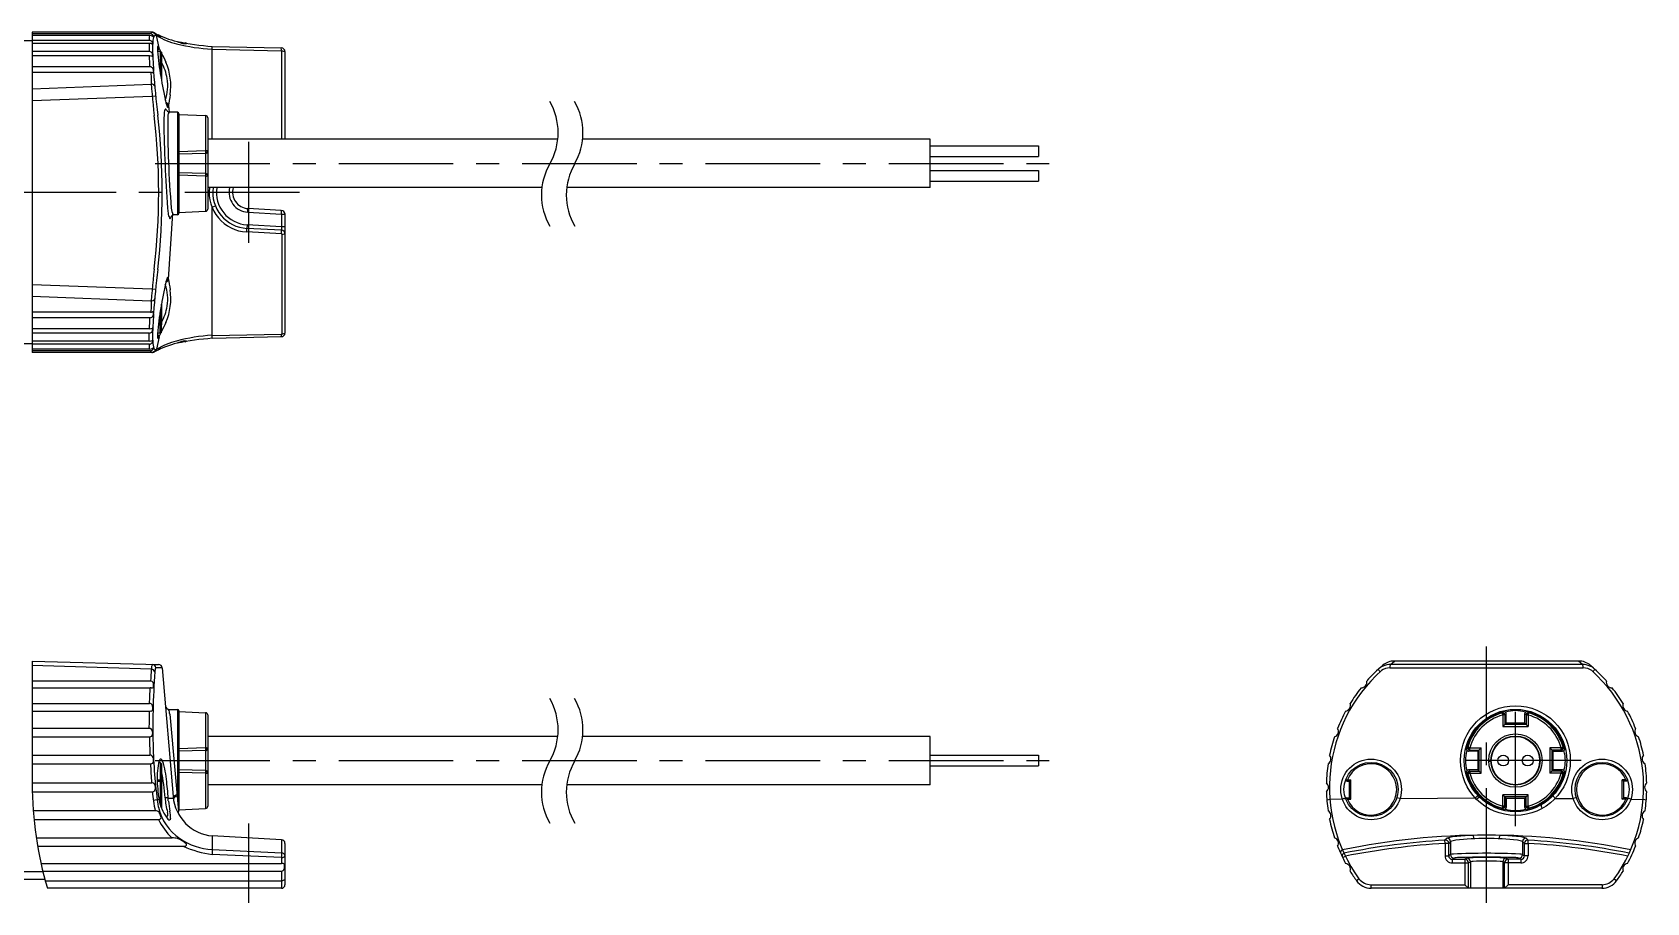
# Model space of a CAD drawing. Extents: x 0 to 606, y -8 to 139.
# Drawn here: x 382.6 to 606.2, y 18 to 138.6 of the extents above; entities that cross this region are included whole.
import ezdxf

# ---------------------------------------------------------------- set-up
doc = ezdxf.new("R2010")
doc.units = 0
doc.header["$LTSCALE"] = 0.5
doc.linetypes.add('CENTER', pattern=[50.8, 31.75, -6.35, 6.35, -6.35])
for name, color, linetype in [('MSM_CENTER', 1, 'CENTER'), ('MSM_CONTINUOUS', 7, 'CONTINUOUS'), ('MSM_NARROW', 5, 'CONTINUOUS')]:
    doc.layers.add(name, color=color, linetype=linetype)

msp = doc.modelspace()

# ---------------------------------------------------------------- linework, layer by layer
at = {"layer": 'MSM_CENTER'}
for p, q in [((412.59, 109.45), (412.59, 123.45)), ((399.63, 120.45), (523.97, 120.45)), ((419.59, 116.45), (85.59, 116.45)), ((584.02, 18), (584.02, 53.5)), ((588.02, 28.6), (588.02, 46.8)), ((399.63, 37.7), (523.97, 37.7)), ((597.12, 37.7), (578.92, 37.7)), ((412.59, 18), (412.59, 28.98))]:
    msp.add_line(p, q, dxfattribs=at)
at = {"layer": 'MSM_CONTINUOUS'}
for p, q in [((382.59, 138.64), (382.59, 94.27)), ((399.23, 138.64), (382.59, 138.64)), ((399.13, 138.64), (399.23, 138.64)), ((382.59, 137.45), (122.59, 137.45)), ((398.95, 138.41), (382.59, 138.41)), ((398.89, 138.19), (382.59, 138.19)), ((398.82, 137.51), (382.59, 137.51)), ((398.8, 137.09), (382.59, 137.09)), ((400.15, 136.47), (399.8, 138.17)), ((407.5, 136.68), (417.11, 136.46)), ((407.5, 123.8), (407.5, 136.68)), ((398.82, 135.97), (382.59, 135.97)), ((398.84, 135.35), (382.59, 135.35)), ((400.29, 135.97), (399.96, 135.97)), ((400.49, 135.87), (400.29, 135.97)), ((400.29, 135.97), (400.29, 133.09)), ((400.49, 135.87), (400.49, 131.95)), ((400.49, 132.18), (400.49, 134.83)), ((407.5, 136.28), (417.09, 136.07)), ((417.14, 123.85), (417.14, 136.02)), ((417.59, 135.96), (417.59, 123.85)), ((398.94, 133.84), (382.59, 133.84)), ((398.97, 133.05), (382.59, 133.05)), ((382.59, 130.81), (399.05, 131.44)), ((382.59, 129.19), (399.2, 129.77)), ((399.2, 129.77), (399.68, 129.82)), ((401.45, 128.5), (401.54, 127.55)), ((402.69, 127.55), (401.54, 127.55)), ((402.69, 127.55), (402.69, 113.35)), ((402.89, 127.35), (402.89, 113.55)), ((402.89, 127.26), (406.6, 127.08)), ((406.6, 127.08), (406.6, 113.83)), ((406.89, 126.77), (406.89, 114.11)), ((455.38, 123.8), (406.89, 123.8)), ((506.97, 123.8), (458.82, 123.8)), ((506.97, 117.1), (506.97, 123.8)), ((406.6, 122.22), (402.89, 122.08)), ((406.6, 121.84), (402.89, 121.75)), ((406.81, 121.93), (406.6, 122.14)), ((506.97, 122.9), (521.97, 122.9)), ((506.97, 121.4), (521.97, 121.4)), ((521.97, 122.9), (521.97, 121.4)), ((406.6, 119.07), (402.89, 119.15)), ((406.6, 118.69), (402.89, 118.83)), ((406.81, 118.97), (406.6, 118.77)), ((506.97, 119.5), (521.97, 119.5)), ((521.97, 119.5), (521.97, 118)), ((453.17, 117.1), (406.89, 117.1)), ((506.97, 117.1), (456.62, 117.1)), ((506.97, 118), (521.97, 118)), ((407.5, 114.38), (407.96, 114.59)), ((407.5, 96.23), (407.5, 114.38)), ((417.08, 113.94), (412.47, 114.21)), ((401.45, 104.41), (402.06, 113.5)), ((402.69, 113.35), (402.13, 113.35)), ((402.89, 113.65), (406.6, 113.83)), ((412.34, 111.96), (412.31, 111.46)), ((417.09, 111.69), (412.34, 111.96)), ((412.44, 113.71), (417.1, 113.44)), ((417.1, 113.44), (417.09, 111.69)), ((417.1, 113.44), (417.59, 113.44)), ((417.59, 113.44), (417.59, 96.95)), ((417.09, 110.72), (412.29, 110.96)), ((417.13, 111.19), (412.31, 111.46)), ((417.59, 111.69), (417.09, 111.69)), ((417.09, 111.69), (417.1, 111.19)), ((417.14, 110.67), (417.14, 96.85)), ((382.59, 103.68), (399.14, 103.1)), ((399.14, 103.1), (399.67, 103.04)), ((382.59, 102.06), (398.98, 101.43)), ((400.49, 97.03), (400.49, 100.96)), ((400.49, 100.73), (400.49, 98.08)), ((398.97, 99.86), (382.59, 99.86)), ((398.94, 99.06), (382.59, 99.06)), ((400.29, 96.94), (400.29, 99.82)), ((398.84, 97.55), (382.59, 97.55)), ((398.82, 96.94), (382.59, 96.94)), ((400.15, 96.44), (399.8, 94.7)), ((400.29, 96.94), (399.96, 96.94)), ((400.49, 97.03), (400.29, 96.94)), ((407.5, 96.63), (417.09, 96.79)), ((407.5, 96.23), (417.11, 96.45)), ((382.59, 95.45), (122.59, 95.45)), ((398.8, 95.82), (382.59, 95.82)), ((398.82, 95.4), (382.59, 95.4)), ((398.89, 94.72), (382.59, 94.72)), ((398.95, 94.5), (382.59, 94.5)), ((399.23, 94.27), (382.59, 94.27)), ((399.13, 94.27), (399.23, 94.27)), ((382.59, 51.5), (382.59, 34.5)), ((382.59, 51.5), (400.09, 51.01)), ((570.71, 51.02), (571.26, 51.5)), ((596.77, 51.5), (571.26, 51.5)), ((597.32, 51.02), (596.77, 51.5)), ((399.07, 50.35), (382.59, 50.9)), ((399.23, 51), (400.09, 51.01)), ((400.58, 50.54), (399.71, 50.54)), ((400.58, 50.55), (402.1, 32.72)), ((570.62, 50.54), (597.42, 50.54)), ((596.77, 51), (571.26, 51)), ((382.59, 48.73), (398.97, 48.73)), ((382.59, 47.78), (398.92, 47.78)), ((399.07, 47.79), (398.92, 47.78)), ((382.59, 45.63), (398.84, 45.63)), ((401.49, 44.8), (402.69, 44.8)), ((402.69, 44.8), (402.69, 32.5)), ((382.59, 44.56), (398.82, 44.56)), ((401.63, 44.12), (402.86, 30.69)), ((402.89, 44.6), (402.89, 30.8)), ((402.89, 44.51), (406.6, 44.33)), ((406.6, 44.33), (406.6, 31.07)), ((406.89, 44.02), (406.89, 31.36)), ((586.18, 44.31), (586.35, 44.5)), ((586.26, 44.02), (586.18, 44.31)), ((586.26, 44.02), (586.44, 44.26)), ((586.26, 44.02), (586.26, 42.44)), ((586.56, 44.02), (586.26, 44.02)), ((586.72, 42.9), (586.26, 42.44)), ((586.72, 44.21), (586.56, 44.02)), ((586.56, 44.02), (586.56, 42.74)), ((586.56, 42.74), (589.48, 42.74)), ((586.72, 42.9), (586.72, 44.21)), ((589.32, 42.9), (586.72, 42.9)), ((589.32, 42.9), (589.32, 44.21)), ((589.32, 44.21), (589.48, 44.02)), ((589.32, 42.9), (589.78, 42.44)), ((589.48, 44.02), (589.48, 42.74)), ((589.48, 44.02), (589.78, 44.02)), ((589.78, 44.02), (589.6, 44.26)), ((589.86, 44.31), (589.69, 44.5)), ((589.78, 44.02), (589.86, 44.31)), ((589.78, 44.02), (589.78, 42.44)), ((382.59, 42.17), (398.8, 42.17)), ((382.59, 41.01), (398.82, 41.01)), ((455.38, 41.05), (406.89, 41.05)), ((506.97, 41.05), (458.82, 41.05)), ((506.97, 34.35), (506.97, 41.05)), ((586.26, 42.44), (589.78, 42.44)), ((382.59, 38.46), (398.89, 38.46)), ((406.6, 39.46), (402.89, 39.33)), ((406.6, 39.09), (402.89, 39)), ((406.81, 39.18), (406.6, 39.38)), ((506.97, 38.45), (521.97, 38.45)), ((521.97, 38.45), (521.97, 36.95)), ((581.41, 39.54), (581.22, 39.37)), ((581.7, 39.46), (581.41, 39.54)), ((581.7, 39.46), (581.46, 39.28)), ((581.51, 39), (581.7, 39.16)), ((582.82, 39), (581.51, 39)), ((582.82, 39), (581.51, 39)), ((581.7, 39.46), (583.28, 39.46)), ((581.7, 39.16), (581.7, 39.46)), ((581.7, 39.16), (582.98, 39.16)), ((582.82, 39), (583.28, 39.46)), ((582.82, 39), (582.82, 36.4)), ((582.82, 39), (582.82, 36.4)), ((582.98, 36.24), (582.98, 39.16)), ((583.28, 35.94), (583.28, 39.46)), ((594.34, 39.46), (592.76, 39.46)), ((593.22, 39), (592.76, 39.46)), ((592.76, 39.46), (592.76, 35.94)), ((594.34, 39.16), (593.06, 39.16)), ((593.06, 39.16), (593.06, 36.24)), ((593.22, 36.4), (593.22, 39)), ((594.52, 39), (593.22, 39)), ((593.22, 36.4), (593.22, 39)), ((593.22, 39), (594.52, 39)), ((594.34, 39.46), (594.63, 39.54)), ((594.34, 39.16), (594.34, 39.46)), ((594.34, 39.46), (594.58, 39.28)), ((594.52, 39), (594.34, 39.16)), ((594.63, 39.54), (594.81, 39.37)), ((382.59, 37.24), (398.95, 37.24)), ((400.29, 37.45), (400.11, 37.45)), ((400.49, 37.25), (400.29, 37.45)), ((400.29, 37.45), (400.29, 35.01)), ((400.49, 37.25), (400.49, 31.1)), ((406.6, 36.31), (402.89, 36.4)), ((406.6, 35.94), (402.89, 36.07)), ((406.81, 36.22), (406.6, 36.02)), ((506.97, 36.95), (521.97, 36.95)), ((581.41, 35.86), (581.22, 36.03)), ((581.7, 35.94), (581.41, 35.86)), ((581.7, 35.94), (581.46, 36.12)), ((582.82, 36.4), (581.51, 36.4)), ((582.82, 36.4), (581.51, 36.4)), ((581.51, 36.4), (581.7, 36.24)), ((581.7, 36.24), (582.98, 36.24)), ((581.7, 36.24), (581.7, 35.94)), ((581.7, 35.94), (583.28, 35.94)), ((582.82, 36.4), (583.28, 35.94)), ((584.32, 37.62), (584.62, 37.63)), ((591.72, 37.76), (591.42, 37.75)), ((593.22, 36.4), (592.76, 35.94)), ((594.34, 35.94), (592.76, 35.94)), ((594.34, 36.24), (593.06, 36.24)), ((594.52, 36.4), (593.22, 36.4)), ((593.22, 36.4), (594.52, 36.4)), ((594.52, 36.4), (594.34, 36.24)), ((594.34, 36.24), (594.34, 35.94)), ((594.34, 35.94), (594.58, 36.12)), ((594.34, 35.94), (594.63, 35.86)), ((594.63, 35.86), (594.81, 36.03)), ((382.59, 34.62), (399.13, 34.62)), ((399.88, 35.01), (400.29, 35.01)), ((399.89, 34.85), (400.29, 34.85)), ((400.29, 34.85), (400.49, 35.05)), ((400.29, 35.01), (400.37, 34.93)), ((400.29, 34.85), (400.29, 32.55)), ((453.17, 34.35), (406.89, 34.35)), ((506.97, 34.35), (456.62, 34.35)), ((564.66, 34.85), (564.5, 35.01)), ((564.73, 35.05), (564.6, 34.91)), ((564.66, 34.85), (565.02, 34.85)), ((564.73, 35.05), (565.22, 35.05)), ((565.22, 35.05), (565.02, 34.85)), ((565.02, 32.55), (565.02, 34.85)), ((565.22, 32.35), (565.22, 35.05)), ((602.82, 32.35), (602.82, 35.05)), ((603.3, 35.05), (602.82, 35.05)), ((602.82, 35.05), (603.02, 34.85)), ((603.38, 34.85), (603.02, 34.85)), ((603.02, 32.55), (603.02, 34.85)), ((603.3, 35.05), (603.44, 34.91)), ((603.38, 34.85), (603.53, 35.01)), ((382.61, 33.38), (399.23, 33.38)), ((399.35, 32.21), (399.9, 32.3)), ((399.9, 32.3), (400.15, 32.32)), ((400.29, 32.55), (400.11, 32.55)), ((400.29, 32.39), (400.14, 32.39)), ((400.29, 32.55), (400.49, 32.35)), ((400.29, 32.39), (400.37, 32.47)), ((400.29, 32.39), (400.29, 31.65)), ((401.43, 32.47), (402.13, 32.49)), ((564.04, 32.37), (562.33, 32.29)), ((564.66, 32.55), (564.5, 32.39)), ((564.73, 32.35), (564.6, 32.49)), ((564.66, 32.55), (565.02, 32.55)), ((564.73, 32.35), (565.22, 32.35)), ((565.22, 32.35), (565.02, 32.55)), ((572.02, 32.43), (571.59, 32.55)), ((572.02, 32.43), (582.46, 32.52)), ((582.46, 32.52), (582.75, 32.81)), ((582.64, 32.33), (582.93, 32.63)), ((586.26, 31.38), (586.18, 31.09)), ((589.78, 32.96), (586.26, 32.96)), ((586.26, 31.38), (586.26, 32.96)), ((586.72, 32.5), (586.26, 32.96)), ((586.56, 31.38), (586.26, 31.38)), ((586.26, 31.38), (586.44, 31.14)), ((589.48, 32.66), (586.56, 32.66)), ((586.56, 31.38), (586.56, 32.66)), ((586.72, 31.19), (586.56, 31.38)), ((586.72, 32.5), (589.32, 32.5)), ((586.72, 31.19), (586.72, 32.5)), ((586.72, 32.5), (589.32, 32.5)), ((586.72, 32.5), (586.72, 31.19)), ((589.32, 32.5), (589.78, 32.96)), ((589.32, 31.19), (589.32, 32.5)), ((589.32, 32.5), (589.32, 31.19)), ((589.32, 31.19), (589.48, 31.38)), ((589.48, 31.38), (589.48, 32.66)), ((589.48, 31.38), (589.78, 31.38)), ((589.78, 31.38), (589.6, 31.14)), ((589.78, 31.38), (589.78, 32.96)), ((589.78, 31.38), (589.86, 31.09)), ((593.52, 32.46), (596.01, 32.43)), ((602.82, 32.35), (603.02, 32.55)), ((603.3, 32.35), (602.82, 32.35)), ((603.38, 32.55), (603.02, 32.55)), ((603.3, 32.35), (603.44, 32.49)), ((603.38, 32.55), (603.53, 32.39)), ((604, 32.37), (605.71, 32.29)), ((382.73, 30.76), (399.63, 30.76)), ((382.84, 29.54), (400.09, 29.54)), ((402.89, 30.89), (406.6, 31.07)), ((586.18, 31.09), (586.35, 30.9)), ((588.02, 30.1), (588.02, 30.6)), ((589.86, 31.09), (589.69, 30.9)), ((383.15, 26.99), (401.95, 26.99)), ((417.12, 26.73), (407.52, 27.26)), ((407.52, 27.26), (407.52, 24.7)), ((578.55, 26.94), (578.25, 26.67)), ((589.48, 26.94), (589.79, 26.67)), ((383.34, 25.83), (403.53, 25.83)), ((407.52, 25.37), (417.17, 24.91)), ((417.09, 24.26), (407.52, 24.7)), ((417.12, 26.73), (417.12, 23.43)), ((417.59, 26.23), (417.59, 20.5)), ((578.28, 26.22), (578.25, 26.67)), ((578.28, 26.22), (578.27, 24.51)), ((578.77, 26.23), (578.28, 26.22)), ((579.02, 26.49), (578.77, 26.23)), ((578.77, 24.52), (578.77, 26.23)), ((579.02, 24.69), (578.77, 24.52)), ((579.02, 26.49), (579.02, 24.69)), ((589.01, 26.49), (589.26, 26.23)), ((589.01, 26.49), (589.01, 24.69)), ((589.01, 24.69), (589.26, 24.52)), ((589.26, 24.52), (589.26, 26.23)), ((589.26, 26.23), (589.76, 26.22)), ((589.76, 26.22), (589.79, 26.67)), ((589.76, 26.22), (589.76, 24.51)), ((383.81, 23.44), (417.09, 23.44)), ((384.06, 22.37), (417.09, 22.37)), ((417.12, 22.38), (417.12, 20)), ((564.07, 24.27), (564.47, 24.45)), ((578.27, 24.51), (578.77, 24.52)), ((579.27, 24.02), (579.52, 24.19)), ((579.27, 24.02), (579.27, 23.52)), ((579.27, 24.02), (581.03, 24.02)), ((579.27, 23.52), (581.53, 23.52)), ((581.27, 24.18), (581.03, 24.02)), ((581.03, 24.02), (581.03, 20.5)), ((581.53, 23.52), (581.77, 23.68)), ((581.53, 20), (581.53, 23.52)), ((581.77, 23.68), (581.77, 20)), ((586.51, 23.52), (586.26, 23.68)), ((586.26, 23.68), (586.26, 20)), ((588.76, 23.52), (586.51, 23.52)), ((586.51, 20), (586.51, 23.52)), ((586.76, 24.18), (587.01, 24.02)), ((588.76, 24.02), (587.01, 24.02)), ((587.01, 24.02), (587.01, 20.5)), ((588.76, 24.02), (588.51, 24.19)), ((588.76, 24.02), (588.76, 23.52)), ((589.76, 24.51), (589.26, 24.52)), ((384.36, 21.2), (120.83, 21.2)), ((121.12, 22.31), (384.07, 22.31)), ((384.4, 21.04), (417.09, 21.04)), ((566.35, 21.3), (566, 21.05)), ((568.01, 20.5), (581.03, 20.5)), ((568.01, 20.5), (568.01, 20)), ((581.03, 20.5), (581.53, 20)), ((587.01, 20.5), (586.51, 20)), ((600.02, 20.5), (587.01, 20.5)), ((600.02, 20.5), (600.02, 20)), ((601.69, 21.3), (602.04, 21.05)), ((417.09, 20), (384.7, 20)), ((581.53, 20), (568.03, 20)), ((600, 20), (568.03, 20)), ((600.02, 20), (586.51, 20))]:
    msp.add_line(p, q, dxfattribs=at)
for centre, radius in [((588.02, 37.7), 7.6), ((588.02, 37.7), 7.1), ((588.02, 37.7), 3.7), ((588.02, 37.7), 3.4), ((588.02, 37.7), 3.35), ((586.32, 37.7), 0.75), ((589.72, 37.7), 0.75), ((568.02, 33.7), 4.2), ((568.02, 33.7), 3.75), ((600.02, 33.7), 4.2), ((600.02, 33.7), 3.75)]:
    msp.add_circle(centre, radius, dxfattribs=at)
for centre, radius, start, end in [((399.13, 138.1), 0.534, 53.8967, 89.2259), ((399.21, 137.94), 0.694, 81.6503, 88.0818), ((2824.95, 166.07), 2426.34, 180.68435, 180.71066), ((294.07, 149.22), 105.37, 353.6179, 353.9911), ((398.78, 136.15), 0.938, 63.2879, 88.6021), ((398.81, 137.08), 0.431, 29.6735, 89.1337), ((398.88, 137.54), 0.65, 53.3624, 89.3493), ((399.4, 138.08), 0.57, 106.0828, 144.6088), ((398.95, 137.95), 0.453, 50.8454, 89.9812), ((398.6, 136.95), 0.672, 12.2678, 30.1672), ((399.26, 137.1), 0.132, 243.9292, 258.7327), ((398.94, 137.97), 0.448, 11.1768, 48.5771), ((399.24, 137.01), 0.0313, 262.9992, 294.5227), ((399.24, 137), 0.0233, 299.3783, 344.7342), ((419.36, 136.39), 20.1, 177.8312, 182.7016), ((398.95, 137.04), 0.315, 354.3746, 11.0396), ((399.22, 137.01), 0.0456, 338.6587, 354.9944), ((397.14, 135.18), 3.59, 52.1252, 53.5203), ((402.96, 137.06), 3.68, 166.3749, 178.6174), ((399.25, 138.2), 0.431, 53.1248, 82.8347), ((399.38, 138.06), 0.0607, 231.5531, 252.5101), ((399.36, 138.01), 0.0122, 252.0324, 315.9019), ((399.36, 138.01), 0.0144, 315.733, 342.3292), ((399.83, 137.82), 0.461, 142.0677, 166.4868), ((399.26, 138.04), 0.119, 346.5311, 8.9964), ((398.86, 137.78), 0.948, 37.9008, 52.3916), ((399.68, 137.89), 0.306, 66.7298, 135.2952), ((405.31, 149.21), 12.14, 241.4943, 257.4447), ((399.33, 138.28), 0.324, 22.2596, 55.7942), ((399.24, 138.04), 0.575, 12.8861, 53.8654), ((399.7, 138.43), 0.109, 214.4866, 228.8424), ((399.5, 138.36), 0.139, 352.6547, 15.0041), ((399.62, 138.35), 0.0149, 343.0246, 356.5649), ((399.63, 138.35), 0.00917, 226.7292, 254.1071), ((399.63, 138.34), 0.00196, 261.1659, 342.9555), ((405.52, 148.1), 11.46, 240.092, 255.1718), ((400.01, 136.57), 0.0795, 27.996, 169.7095), ((400.35, 136.51), 0.42, 169.7095, 180.067), ((434.94, 138.54), 35.07, 183.3145, 189.1981), ((399.66, 136.51), 0.495, 305.9723, 355.1822), ((403.56, 141.94), 5.11, 225.3272, 229.1932), ((400.08, 137.61), 0.595, 75.866, 89.6663), ((391.92, 132.27), 9.24, 23.1816, 27.996), ((400.16, 137.88), 0.311, 74.532, 78.7363), ((400.38, 138.24), 0.224, 225.091, 264.4764), ((400.16, 137.88), 0.311, 46.7648, 56.628), ((400.36, 138.05), 0.0397, 263.8859, 345.5951), ((400.32, 138.05), 0.0759, 354.7177, 49.1999), ((409.2, 163.93), 27.7, 256.1792, 266.4798), ((404.54, 141.58), 4.62, 245.72, 256.8957), ((410.16, 172.75), 36.17, 258.0486, 265.7876), ((403.74, 138.2), 1.14, 257.3138, 279.3209), ((403.58, 136.09), 1.08, 70.3083, 80.0024), ((403.92, 137.09), 0.0219, 286.7869, 35.9169), ((414.65, 136.17), 2.44, 357.6408, 6.6207), ((417.09, 135.96), 0.5, 0, 88.6776), ((274.52, 127.46), 124.54, 2.9358, 3.6326), ((398.82, 135.57), 0.405, 40.1032, 90.3656), ((398.79, 133.69), 1.66, 76.6626, 88.4241), ((398.57, 135.38), 0.715, 6.4072, 39.1685), ((399.23, 135.51), 0.206, 255.9394, 272.6671), ((399.24, 135.34), 0.0384, 264.1069, 345.4757), ((398.96, 135.41), 0.331, 346.1908, 7.6835), ((460.13, 137.65), 60.89, 182.1227, 184.1041), ((507.74, 186.3), 118.56, 205.2325, 205.9161), ((393.9, 130.95), 7.49, 9.7102, 28.2201), ((393.49, 131.21), 8.29, 351.4179, 23.2617), ((417.09, 136.02), 0.0525, 0.1993, 87.0235), ((417.16, 134.58), 1.44, 78.8426, 90.7635), ((417.42, 135.77), 0.222, 40.1202, 86.033), ((398.93, 133.47), 0.374, 52.0451, 90.9699), ((398.92, 128.98), 4.07, 85.3426, 89.2406), ((460.17, 134.99), 61.19, 181.8138, 187.4037), ((398.78, 133.29), 0.607, 11.4741, 51.6095), ((399.27, 133.35), 0.311, 265.4666, 283.6659), ((399.32, 133.12), 0.0749, 286.2955, 349.2751), ((398.68, 133.21), 0.726, 351.521, 16.0021), ((473.92, 137.48), 74.64, 183.2781, 187.9512), ((550.38, 159.26), 152.36, 189.9509, 191.3083), ((394.88, 131.25), 6.47, 341.6588, 8.5927), ((399.13, 130.99), 0.463, 53.4576, 99.6297), ((399.19, 131.03), 0.392, 22.3958, 56.6402), ((438.84, 123.14), 37.77, 169.5828, 172.0249), ((418.94, 125.85), 18.14, 174.6071, 180.9004), ((402.61, 127.31), 1.75, 160.1799, 172.046), ((401.12, 127.83), 0.175, 130.411, 155.0281), ((409.21, 131.04), 8.39, 191.3822, 198.6931), ((401.04, 127.91), 0.0625, 62.5669, 126.3776), ((400.91, 127.72), 0.299, 26.7976, 57.3244), ((400.97, 128.43), 0.484, 7.9743, 74.2334), ((401.99, 128.47), 1.02, 217.2674, 244.0566), ((401.47, 128.44), 0.227, 202.5813, 231.8825), ((401.36, 128.29), 0.0393, 231.8825, 328.9939), ((402.61, 126.87), 1.27, 147.5079, 172.3755), ((401.13, 128.43), 0.308, 328.9939, 350.1822), ((402.69, 127.35), 0.2, 0, 90), ((306.62, 116.45), 93.48, 353.4584, 6.5416), ((301.9, 116.45), 98.68, 353.7762, 6.2238), ((613.28, 130.13), 212.53, 181.2319, 184.483), ((547.26, 126.22), 145.91, 179.678, 184.7064), ((406.6, 126.79), 0.295, 357.5527, 89.0378), ((406.61, 121.42), 0.802, 74.0998, 90.6485), ((406.59, 122.14), 0.305, 272.8482, 359.1506), ((406.81, 122.08), 0.114, 46.8035, 75.706), ((406.86, 122.13), 0.0354, 10.8948, 47.8069), ((406.59, 118.76), 0.305, 0.8494, 87.1518), ((406.61, 119.49), 0.802, 269.3515, 285.9002), ((406.81, 118.83), 0.114, 284.294, 313.1965), ((406.86, 118.77), 0.0354, 312.1931, 349.1052), ((412.59, 116.45), 5.5, 173.2128, 266.7774), ((412.59, 116.45), 5, 172.5304, 266.7774), ((412.59, 116.45), 4.5, 171.6949, 266.7774), ((412.59, 116.45), 2.75, 166.328, 266.7408), ((412.59, 116.45), 2.25, 163.2086, 266.7408), ((404.09, 114.47), 2.26, 185.7302, 209.7659), ((406.6, 114.12), 0.295, 270.9622, 2.4473), ((409.53, 114.04), 2.92, 353.5655, 0.9075), ((411.91, 114.11), 0.542, 357.1572, 10.5842), ((403.73, 113.87), 2.35, 188.4478, 204.7408), ((401.66, 112.91), 0.0731, 204.1415, 331.7969), ((383.2, 122.9), 21.05, 331.5733, 331.8377), ((402.48, 112.66), 0.772, 116.5718, 157.1929), ((402.69, 113.55), 0.2, 270, 0), ((417.05, 113.4), 0.55, 5.0682, 86.7408), ((414.85, 113.61), 2.25, 355.664, 8.455), ((410.64, 111.31), 1.68, 348.2416, 5.3131), ((414.68, 110.96), 2.42, 354.3085, 5.5626), ((417.09, 110.67), 0.0496, 358.7505, 87.1439), ((417.1, 110.7), 0.491, 356.2864, 86.7774), ((417.16, 115.03), 4.36, 269.756, 274.5257), ((417.5, 110.9), 0.223, 271.3059, 295.3638), ((460.17, 97.92), 61.19, 172.5963, 178.1836), ((473.92, 95.43), 74.64, 172.0488, 176.7219), ((550.38, 73.65), 152.36, 168.6917, 170.0491), ((409.21, 101.86), 8.39, 161.3069, 168.6178), ((394.88, 101.66), 6.47, 351.4073, 18.3412), ((400.97, 104.47), 0.484, 285.7666, 352.0257), ((393.49, 101.7), 8.29, 336.7383, 8.5821), ((401.47, 104.47), 0.227, 128.1175, 157.4187), ((401.36, 104.61), 0.0393, 31.0061, 128.1175), ((401.13, 104.48), 0.308, 9.8178, 31.0061), ((438.84, 109.77), 37.77, 187.9751, 190.4172), ((399.05, 102.32), 0.895, 265.7728, 288.7153), ((399.23, 101.78), 0.324, 289.2376, 349.0802), ((393.9, 101.95), 7.49, 331.7799, 350.2898), ((274.52, 105.44), 124.54, 356.3674, 357.0642), ((398.93, 99.44), 0.374, 269.0301, 307.9549), ((398.92, 103.93), 4.07, 270.7594, 274.6574), ((398.78, 99.62), 0.607, 308.3905, 348.5259), ((399.27, 99.56), 0.311, 76.3341, 94.5334), ((460.13, 95.26), 60.89, 175.8959, 177.8773), ((399.32, 99.79), 0.0749, 10.7249, 73.7045), ((398.68, 99.7), 0.726, 343.9979, 8.479), ((434.94, 94.37), 35.07, 170.8019, 176.6855), ((507.74, 46.61), 118.56, 154.0839, 154.7675), ((-184573.47, 2370.03), 184986.23, 359.2955957, 359.2959375), ((398.82, 97.34), 0.405, 269.6344, 319.8968), ((398.79, 99.21), 1.66, 271.5759, 283.3374), ((398.57, 97.53), 0.715, 320.8315, 353.5928), ((399.23, 97.4), 0.206, 87.3329, 104.0606), ((399.24, 97.56), 0.0384, 14.5243, 95.8931), ((419.36, 96.52), 20.1, 177.2984, 182.1688), ((398.96, 97.5), 0.331, 352.3165, 13.8092), ((400.35, 96.39), 0.42, 179.933, 190.2905), ((400.01, 96.33), 0.0795, 190.2905, 332.004), ((399.66, 96.39), 0.495, 4.8178, 54.0277), ((391.92, 100.64), 9.24, 332.004, 336.8184), ((408.77, 72.99), 23.68, 93.0822, 105.1543), ((410.16, 60.15), 36.17, 94.2124, 101.9514), ((417.09, 96.85), 0.0525, 272.9765, 359.8007), ((412.98, 96.71), 4.11, 356.4212, 1.1992), ((417.09, 96.95), 0.5, 271.3224, 0), ((417.16, 98.29), 1.44, 269.2457, 281.1581), ((417.42, 97.09), 0.222, 273.967, 319.8798), ((294.07, 83.69), 105.37, 6.0089, 6.3821), ((398.78, 96.76), 0.938, 271.3979, 296.7121), ((398.81, 95.83), 0.431, 270.8663, 330.3265), ((398.88, 95.37), 0.65, 270.6507, 306.6376), ((399.4, 94.83), 0.57, 215.3912, 253.9172), ((398.95, 94.95), 0.453, 270.0188, 309.1546), ((399.13, 94.81), 0.534, 270.7741, 306.1033), ((398.6, 95.95), 0.672, 329.8328, 347.7322), ((399.26, 95.8), 0.132, 101.2673, 116.0708), ((399.24, 95.9), 0.0313, 65.4773, 97.0008), ((398.94, 94.94), 0.448, 311.4229, 348.8232), ((399.21, 94.97), 0.694, 271.9182, 278.3497), ((399.24, 95.91), 0.0233, 15.2658, 60.6217), ((399.22, 95.9), 0.0456, 5.0056, 21.3413), ((398.95, 95.87), 0.315, 348.9604, 5.6254), ((397.14, 97.73), 3.59, 306.4797, 307.8748), ((402.76, 95.85), 3.48, 181.5051, 197.4908), ((399.25, 94.71), 0.431, 277.1653, 306.8752), ((399.38, 94.85), 0.0607, 107.4899, 128.4469), ((399.36, 94.9), 0.0122, 44.0981, 107.9676), ((399.36, 94.89), 0.0144, 17.6708, 44.267), ((399.26, 94.87), 0.119, 351.0036, 13.4689), ((399.68, 94.96), 0.29, 212.8002, 294.984), ((398.86, 95.13), 0.948, 307.6084, 322.0992), ((405.31, 83.69), 12.14, 102.5553, 118.5057), ((399.33, 94.63), 0.324, 304.2058, 337.7404), ((399.7, 94.48), 0.109, 131.1576, 145.5134), ((399.63, 94.56), 0.00917, 105.8929, 133.2708), ((399.63, 94.56), 0.00196, 17.0445, 98.8341), ((399.62, 94.56), 0.0149, 3.4351, 16.9754), ((399.5, 94.54), 0.139, 344.9959, 7.3453), ((399.29, 94.81), 0.524, 314.9316, 347.073), ((405.5, 84.8), 11.42, 104.811, 119.9404), ((403.56, 90.96), 5.11, 130.8068, 134.6728), ((400.08, 95.3), 0.595, 270.3337, 284.134), ((400.38, 94.67), 0.224, 95.5236, 134.909), ((400.16, 95.03), 0.311, 281.2637, 285.468), ((400.16, 95.03), 0.311, 303.372, 313.2352), ((400.36, 94.86), 0.0397, 14.4049, 96.1141), ((400.32, 94.86), 0.0759, 310.8001, 5.2823), ((404.54, 91.33), 4.62, 103.1043, 114.28), ((403.74, 94.71), 1.14, 80.6791, 102.6862), ((403.58, 96.82), 1.08, 279.9976, 289.6917), ((403.92, 95.82), 0.0219, 324.0831, 73.2131), ((571.26, 49), 2.5, 90, 130.3761), ((596.77, 49), 2.5, 49.6239, 90), ((497.88, 43.27), 99.06, 175.9029, 176.8407), ((403.24, 50.03), 4.18, 168.7096, 175.6023), ((399.09, 49.84), 0.505, 20.8088, 92.3262), ((399.43, 50.79), 0.29, 131.8614, 168.2086), ((399.21, 50.5), 0.508, 5.2775, 87.0624), ((507.68, 42.31), 108.39, 175.9232, 181.5911), ((401.21, 49.96), 1.64, 161.1525, 177.9172), ((399.74, 50.46), 0.089, 105.307, 158.1641), ((400.08, 50.51), 0.5, 4.9, 88.4), ((584.02, 34), 21.76, 132.0151, 215.7), ((584.02, 34), 22.19, 130.3761, 138.4053), ((570.92, 51.64), 2.31, 214.1255, 224.876), ((570.86, 48.06), 2.97, 82.1233, 123.3678), ((570.61, 48.57), 1.97, 89.8544, 126.0879), ((572.34, 50.59), 1.72, 167.96, 181.5931), ((570.79, 50.91), 0.141, 124.3709, 162.1984), ((597.18, 48.06), 2.97, 56.6323, 97.8767), ((595.69, 50.59), 1.72, 358.4069, 12.04), ((597.42, 48.57), 1.97, 53.9121, 90.1456), ((584.02, 34), 22.19, 41.5947, 49.6239), ((584.02, 34), 21.76, 324.3, 47.9849), ((597.11, 51.64), 2.31, 315.124, 325.8745), ((-243704.44, 9275.36), 244277.71, 357.8346339, 357.8351407), ((398.96, 48.32), 0.407, 27.7458, 88.5095), ((399, 51.27), 3.48, 271.1292, 273.8299), ((399.21, 47.96), 0.172, 277.4488, 346.1738), ((398.5, 48.13), 0.905, 346.7401, 25.0334), ((584.02, 34), 22.19, 141.5947, 148.4053), ((566.64, 48.58), 0.8, 269.4751, 10.5249), ((601.4, 48.58), 0.8, 169.4751, 270.5249), ((584.02, 34), 22.19, 31.5947, 38.4053), ((398.84, 45.22), 0.403, 29.2035, 90.0248), ((398.35, 45), 0.938, 340.6082, 26.437), ((401.58, 45.35), 0.559, 185.2336, 260.1365), ((399.62, 44.04), 2.01, 2.2042, 22.1214), ((402.69, 44.6), 0.2, 0, 90), ((564.37, 45.35), 0.8, 279.4751, 20.5249), ((603.67, 45.35), 0.8, 159.4751, 260.5249), ((-77396.82, 489.81), 77796.91, 359.6703161, 359.6720757), ((398.81, 46.9), 2.34, 270.1264, 276.2399), ((399.02, 44.82), 0.257, 281.6676, 329.2495), ((406.6, 44.03), 0.295, 357.5527, 89.0378), ((584.02, 34), 22.19, 151.5947, 158.4053), ((588.02, 37.7), 7, 103.8161, 166.1839), ((588, 37.71), 6.84, 105.4891, 164.5109), ((587.98, 37.73), 6.52, 105.3708, 164.6292), ((586.26, 44.02), 0.3, 0.3857, 105.4616), ((586.42, 44.21), 0.3, 0, 103.8161), ((588.02, 39.83), 4.79, 73.1538, 106.8462), ((589.62, 44.21), 0.3, 76.1839, 180), ((589.78, 44.02), 0.3, 74.5384, 179.6143), ((588.02, 37.7), 7, 13.8161, 76.1839), ((588.05, 37.73), 6.52, 15.3708, 74.6292), ((588.03, 37.71), 6.84, 15.4891, 74.5109), ((584.02, 34), 22.19, 21.5947, 28.4053), ((398.81, 41.75), 0.419, 12.1996, 90.7234), ((398.82, 42.13), 1.12, 269.9893, 279.9312), ((756.52, 50.29), 357.83, 181.4865, 181.8944), ((398.96, 41.31), 0.288, 279.3582, 346.439), ((398.11, 41.49), 1.16, 346.3303, 17.9054), ((584.02, 34), 22.19, 161.5947, 168.4053), ((562.7, 41.76), 0.8, 289.4751, 30.5249), ((605.34, 41.76), 0.8, 149.4751, 250.5249), ((584.02, 34), 22.19, 11.5947, 18.4053), ((398.89, 38.01), 0.446, 14.5326, 90.4166), ((472.27, 41.72), 72.98, 181.8956, 188.2699), ((397.87, 37.73), 1.51, 350.7808, 15.0274), ((406.61, 38.66), 0.802, 74.0998, 90.6485), ((406.59, 39.39), 0.305, 272.8482, 359.1506), ((406.81, 39.32), 0.114, 46.8035, 75.706), ((406.86, 39.38), 0.0354, 10.8948, 47.8069), ((561.67, 37.94), 0.8, 299.4751, 40.5249), ((585.88, 37.7), 4.79, 163.1538, 196.8462), ((581.51, 39.3), 0.3, 166.1839, 270), ((581.51, 39.3), 0.3, 166.1839, 270), ((581.7, 39.46), 0.3, 164.5384, 269.6143), ((594.34, 39.46), 0.3, 270.3857, 15.4616), ((594.52, 39.3), 0.3, 270, 13.8161), ((594.52, 39.3), 0.3, 270, 13.8161), ((590.15, 37.7), 4.79, 343.1538, 16.8462), ((606.36, 37.94), 0.8, 139.4751, 240.5249), ((398.94, 38.02), 0.776, 270.937, 286.8412), ((4399.67, 304.8), 4009.66, 183.82609, 183.8637), ((399.06, 37.57), 0.305, 289.0373, 346.2764), ((409.22, 35.39), 9.34, 165.9555, 182.9143), ((400.8, 37.42), 0.686, 141.6889, 160.1258), ((400.38, 37.74), 0.159, 46.242, 139.4281), ((399.95, 37.33), 0.755, 23.81, 43.9812), ((376.55, 31.25), 24.46, 3.0349, 11.7934), ((389.52, 33.9), 11.73, 4.2594, 18.5725), ((406.59, 36.01), 0.305, 0.8494, 87.1518), ((406.61, 36.74), 0.802, 269.3515, 285.9002), ((406.81, 36.08), 0.114, 284.294, 313.1965), ((406.86, 36.02), 0.0354, 312.1931, 349.1052), ((584.02, 34), 22.19, 171.5947, 178.4053), ((568.02, 33.7), 3.55, 202.3511, 157.6489), ((581.51, 36.1), 0.3, 90, 193.8161), ((581.51, 36.1), 0.3, 90, 193.8161), ((588.02, 37.7), 7, 193.8161, 256.1839), ((581.7, 35.94), 0.3, 90.3857, 195.4616), ((588, 37.69), 6.84, 195.4891, 254.5109), ((587.98, 37.67), 6.52, 195.3708, 254.6292), ((588.02, 37.7), 7, 283.8161, 346.1839), ((588.05, 37.67), 6.52, 285.3708, 344.6292), ((588.03, 37.69), 6.84, 285.4891, 344.5109), ((594.34, 35.94), 0.3, 344.5384, 89.6143), ((594.52, 36.1), 0.3, 346.1839, 90), ((594.52, 36.1), 0.3, 346.1839, 90), ((600.02, 33.7), 3.55, 22.3511, 337.6489), ((584.02, 34), 22.19, 1.5947, 8.4053), ((433.59, 34.5), 51, 180, 196.5178), ((399.12, 34.01), 0.606, 65.3717, 89.392), ((399.18, 34.21), 0.402, 23.8763, 62.0861), ((399.25, 33.76), 0.386, 306.0371, 353.7322), ((398.22, 33.86), 1.43, 354.0011, 20.7897), ((422.98, 35.94), 23.12, 182.5518, 189.9845), ((371.52, 30.92), 29.94, 2.2639, 7.3994), ((561.33, 34), 0.8, 309.4751, 50.5249), ((606.71, 34), 0.8, 129.4751, 230.5249), ((399.23, 33.93), 0.548, 270.2561, 275.979), ((415.07, 34.44), 15.88, 183.8243, 193.4206), ((399.24, 33.89), 0.511, 275.5801, 298.5558), ((406.49, 33.58), 6.49, 194.6858, 218.0152), ((411.28, 33.32), 10.33, 184.2851, 195.4761), ((401.05, 31.32), 1.23, 78.189, 93.3871), ((401.26, 32.23), 0.293, 54.4055, 81.0398), ((422.9, 34.5), 21.59, 186.3962, 190.187), ((408.08, 33.23), 6, 184.9, 264.6694), ((402.65, 32.42), 0.523, 89.2237, 172.1898), ((402.67, 32.23), 0.523, 90.2453, 172.1898), ((406.6, 31.37), 0.295, 270.9622, 2.4473), ((584.02, 34), 22.19, 181.5947, 188.4053), ((562.38, 30.72), 1.58, 91.8328, 107.6669), ((564.3, 31.83), 0.595, 70.3215, 116.6056), ((582.62, 32.97), 0.204, 308.8462, 334.0972), ((582.8, 32.78), 0.204, 308.8462, 334.0972), ((586.26, 31.38), 0.3, 254.5384, 359.6143), ((589.78, 31.38), 0.3, 180.3857, 285.4616), ((591.7, 31.49), 0.131, 145.9572, 188.5776), ((592.7, 31.69), 1.15, 190.8755, 212.6127), ((593.33, 32.85), 0.124, 176.9215, 209.2071), ((595.31, 34.41), 2.64, 217.9329, 227.5511), ((599.34, 21.72), 11.22, 105.1398, 107.2382), ((596.43, 32.48), 0.0745, 73.3847, 105.6031), ((603.73, 31.83), 0.595, 63.3944, 109.6785), ((605.65, 30.69), 1.6, 72.442, 88.04), ((584.02, 34), 22.19, 351.5947, 358.4053), ((399.61, 29.7), 1.06, 79.1023, 89.0898), ((399.71, 30.2), 0.548, 32.8391, 79.1075), ((407.21, 32.95), 7.36, 193.5807, 235.2959), ((400.09, 30.15), 0.613, 270.4775, 286.0651), ((407.64, 33.1), 8.35, 205.2198, 226.9789), ((398.74, 29.55), 1.72, 13.44, 33.3978), ((400.18, 29.8), 0.253, 288.1892, 335.2261), ((399.97, 29.82), 0.452, 343.8903, 16.3411), ((401.23, 30.44), 0.462, 251.1908, 275.4329), ((401.18, 30.16), 0.201, 295.0968, 356.03), ((399.97, 30.15), 1.41, 0, 17.1083), ((401.55, 29.71), 0.213, 218.0152, 359.0287), ((397.96, 29.77), 3.8, 359.0287, 13.8777), ((403.48, 30.44), 0.664, 158.5908, 188.2718), ((402.69, 30.8), 0.2, 325.702, 0), ((561.67, 30.06), 0.8, 319.4751, 60.5249), ((584.02, 34), 22.19, 191.5947, 198.4053), ((586.42, 31.19), 0.3, 256.1839, 0), ((586.42, 31.19), 0.3, 256.1839, 0), ((588.02, 35.57), 4.79, 253.1538, 286.8462), ((589.62, 31.19), 0.3, 180, 283.8161), ((589.62, 31.19), 0.3, 180, 283.8161), ((584.02, 34), 22.19, 341.5947, 348.4053), ((606.36, 30.06), 0.8, 119.4751, 220.5249), ((401.93, 24.33), 2.67, 72.8637, 89.4757), ((401.34, 23.3), 3.84, 48.2183, 68.9211), ((408.01, 34.23), 8.87, 235.7483, 266.8784), ((562.7, 26.24), 0.8, 329.4751, 70.5249), ((584.02, -71.43), 98.8, 78.3457, 101.6537), ((579.54, 24.29), 2.83, 94.9052, 110.4333), ((578.57, 26.49), 0.451, 0.0984, 92.908), ((584.02, -15.8), 43.17, 83.7203, 96.2797), ((584.02, -10.15), 37.05, 83.3737, 96.6263), ((582.08, 27.2), 0.135, 43.1618, 73.5726), ((581.77, 27.01), 0.493, 10.4148, 35.0067), ((580.99, 26.83), 1.29, 1.6135, 11.9416), ((587.04, 26.83), 1.29, 168.0584, 178.3865), ((586.26, 27.01), 0.493, 144.9933, 169.5852), ((585.96, 27.2), 0.135, 106.4274, 136.8382), ((588.5, 24.29), 2.83, 69.5667, 85.0948), ((589.46, 26.49), 0.451, 87.092, 179.9016), ((605.34, 26.24), 0.8, 109.4751, 210.5249), ((409.03, 37.76), 13.14, 245.1621, 263.4264), ((403.49, 27.63), 1.8, 271.2249, 278.6801), ((403.7, 26.24), 0.394, 277.9035, 305.3288), ((403.72, 25.96), 0.261, 17.0186, 49.3636), ((403.87, 26.01), 0.102, 305.3288, 17.0186), ((417.09, 26.23), 0.5, 0, 86.8511), ((417.14, 24.45), 0.457, 21.4991, 86.5864), ((416.79, 24.4), 0.812, 5.2175, 16.169), ((584.02, 34), 22.19, 201.5947, 208.4053), ((564.24, 24.93), 0.445, 113.9149, 190.3), ((564.47, 24.46), 0.45, 115.7469, 190.819), ((583.87, -71.79), 98.62, 93.2698, 101.466), ((584.8, -79.09), 105.52, 93.546, 101.1101), ((578.32, 26.23), 0.454, 0.2842, 98.952), ((579.92, 24.23), 2.43, 94.2721, 111.6863), ((579.68, 21.72), 3.03, 94.9122, 102.3979), ((579.52, 24.69), 0.5, 179.9646, 269.8988), ((584.02, -74.68), 99.53, 87.35, 92.65), ((588.11, 24.23), 2.43, 68.3137, 85.7279), ((588.51, 24.69), 0.5, 270.1012, 0.0354), ((588.36, 21.72), 3.03, 77.6021, 85.0878), ((589.71, 26.23), 0.454, 81.048, 179.7158), ((583.23, -79.09), 105.52, 78.8899, 86.454), ((584.16, -71.79), 98.62, 78.534, 86.7302), ((584.02, 34), 22.19, 331.5947, 338.4053), ((417.13, 25.11), 0.851, 267.5781, 295.754), ((417.06, 19.98), 3.47, 87.257, 89.4266), ((417.04, 23.33), 0.952, 273.1295, 276.3772), ((417.1, 22.77), 0.392, 276.5465, 310.543), ((417.21, 22.88), 0.564, 68.5555, 88.658), ((417.04, 22.83), 0.483, 311.4313, 345.3675), ((417.33, 23.22), 0.202, 11.4958, 64.3469), ((417.43, 24.5), 0.168, 294.9542, 349.2391), ((416.36, 23.03), 1.19, 344.181, 10.9564), ((564.37, 22.65), 0.8, 339.4751, 80.5249), ((584.02, 34), 22.19, 211.5947, 215.7361), ((579.27, 24.51), 0.997, 179.9629, 270.0867), ((579.27, 24.52), 0.499, 179.8556, 270.17), ((580.28, 20.38), 3.88, 92.21, 101.2287), ((584.02, -72.48), 96.81, 87.6983, 92.3017), ((581.03, 23.52), 0.501, 0.1, 89.8487), ((581.63, 22.64), 1.58, 92.5303, 103.0048), ((581.27, 23.68), 0.501, 0.1, 89.8487), ((584.02, -33.84), 58.11, 87.5737, 92.4263), ((582.21, 21.78), 1.95, 91.4734, 102.9225), ((584.02, -17.12), 40.89, 87.392, 92.608), ((585.83, 21.78), 1.95, 77.0775, 88.5266), ((586.76, 23.68), 0.501, 90.1513, 179.9), ((586.41, 22.64), 1.58, 76.9952, 87.4697), ((587.01, 23.52), 0.501, 90.1513, 179.9), ((587.76, 20.38), 3.88, 78.7713, 87.79), ((588.76, 24.52), 0.499, 269.83, 0.1444), ((588.76, 24.51), 0.997, 269.9133, 0.0371), ((584.02, 34), 22.19, 324.2639, 328.4053), ((603.67, 22.65), 0.8, 99.4751, 200.5249), ((417.06, 21.92), 0.877, 272.2546, 298.7756), ((417.09, 20.5), 0.5, 270, 0), ((417.36, 21.35), 0.237, 301.5855, 355.6888), ((568.03, 22.5), 2.5, 215.7361, 270), ((568.07, 22.75), 2.25, 219.9983, 268.5139), ((600, 22.5), 2.5, 270, 324.2639), ((599.96, 22.75), 2.25, 271.4861, 320.0021)]:
    msp.add_arc(centre, radius, start, end, dxfattribs=at)
at = {"layer": 'MSM_NARROW'}
for centre, start, end in [((446.79, 124.72), 330, 30), ((450.23, 124.72), 330, 30), ((461.75, 116.08), 150, 210), ((465.2, 116.08), 150, 210), ((446.79, 41.97), 330, 30), ((450.23, 41.97), 330, 30), ((461.75, 33.33), 150, 210), ((465.2, 33.33), 150, 210)]:
    msp.add_arc(centre, 8.64, start, end, dxfattribs=at)

doc.saveas('drawing.dxf')
